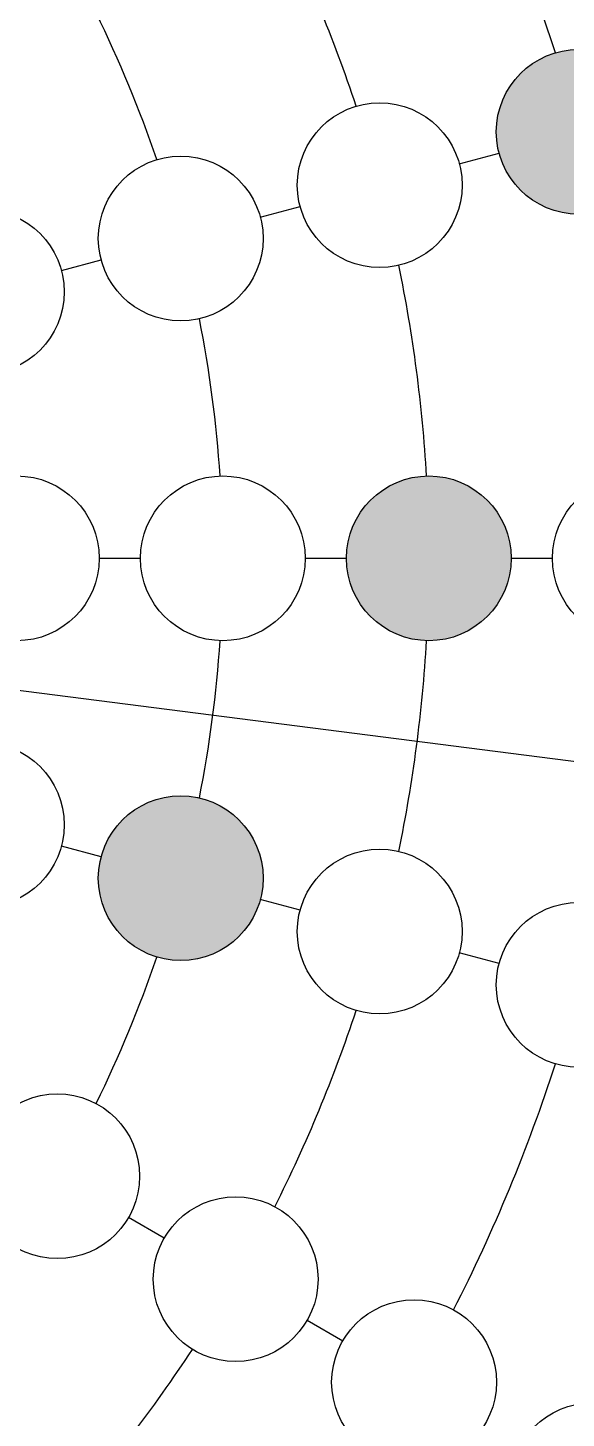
# Model space of a CAD drawing. Header units: inches. Extents: x 53 to 275, y 28 to 179.
# Drawn here: x 202.87 to 206.14, y 155.25 to 163.69 of the extents above; entities that cross this region are included whole.
import ezdxf

# ---------------------------------------------------------------- set-up
doc = ezdxf.new("R2010")
doc.units = ezdxf.units.IN
doc.header["$MEASUREMENT"] = 0

msp = doc.modelspace()

# ---------------------------------------------------------------- hatches: boundary and pattern name
h = msp.add_hatch(color=256)
h.set_gradient(color1=(214, 0, 214), color2=(250, 0, 250), one_color=1, tint=0.49)
h.paths.add_polyline_path([(202.4687, 157.3437, 1), (201.4687, 157.3437, 1)])
h.paths.add_polyline_path([(204.3005, 158.5276, 1), (203.3005, 158.5276, 1)])
h.paths.add_polyline_path([(205.8061, 160.4687, 1), (204.8061, 160.4687, 1)])
h.paths.add_polyline_path([(206.7153, 163.0569, 1), (205.7153, 163.0569, 1)])
h.paths.add_polyline_path([(206.7989, 166.0937, 1), (205.7989, 166.0937, 1)])
h.paths.add_polyline_path([(205.8949, 169.3075, 1), (204.8949, 169.3075, 1)])
h.paths.add_polyline_path([(203.9311, 172.3766, 1), (202.9311, 172.3766, 1)])
h.paths.add_polyline_path([(200.9384, 174.9576, 1), (199.9384, 174.9576, 1)])
h = msp.add_hatch(color=256)
h.set_gradient(color1=(255, 255, 0), color2=(250, 250, 0), one_color=1, tint=0.49)
h.paths.add_polyline_path([(202.4687, 157.3437, 1), (201.4687, 157.3437, 1)])
h.paths.add_polyline_path([(204.3005, 158.5276, 1), (203.3005, 158.5276, 1)])
h.paths.add_polyline_path([(204.8061, 160.4687, 1), (205.8061, 160.4687, 1)])
h.paths.add_polyline_path([(206.7153, 163.0569, 1), (205.7153, 163.0569, 1)])
h.paths.add_polyline_path([(205.7989, 166.0937, 1), (206.7989, 166.0937, 1)])
h.paths.add_polyline_path([(205.8949, 169.3075, 1), (204.8949, 169.3075, 1)])
h.paths.add_polyline_path([(202.9311, 172.3766, 1), (203.9311, 172.3766, 1)])
h.paths.add_polyline_path([(200.9384, 174.9576, 1), (199.9384, 174.9576, 1)])

# ---------------------------------------------------------------- linework, layer by layer
at = {"lineweight": 30}
for p, q in [((205.4909, 162.8628), (205.7324, 162.9275)), ((204.2835, 162.5393), (204.525, 162.604)), ((203.0761, 162.2157), (203.3176, 162.2804)), ((203.3061, 160.4687), (203.5561, 160.4687)), ((204.5561, 160.4687), (204.8061, 160.4687)), ((205.8061, 160.4687), (206.0561, 160.4687)), ((203.3176, 158.657), (203.0761, 158.7217)), ((204.525, 158.3335), (204.2835, 158.3982)), ((205.7324, 158.0099), (205.4909, 158.0746)), ((203.7008, 156.3437), (203.4843, 156.4687)), ((204.7833, 155.7187), (204.5668, 155.8437))]:
    msp.add_line(p, q, dxfattribs=at)
at = {"color": 1}
msp.add_line((196.5561, 160.4687), (214.3869, 158.1872), dxfattribs=at)
at = {"color": 4}
for centre in [(206.2153, 163.0569), (205.0079, 162.7334), (203.8005, 162.4099), (202.5931, 162.0863), (202.8061, 160.4687), (204.0561, 160.4687), (205.3061, 160.4687), (206.5561, 160.4687), (202.5931, 158.8511), (203.8005, 158.5276), (205.0079, 158.204), (206.2153, 157.8805), (203.0513, 156.7187), (204.1338, 156.0937), (205.2163, 155.4687), (206.2989, 154.8437)]:
    msp.add_circle(centre, 0.5, dxfattribs=at)
at = {"lineweight": 30}
for radius, start, end in [(10, 17.86509, 27.13491), (8.75, 18.27449, 26.72551), (7.5, 18.82043, 26.17957), (8.75, 3.27449, 11.72551), (7.5, 3.82043, 11.17957), (7.5, 348.82043, 356.17957), (8.75, 348.27449, 356.72551), (7.5, 333.82043, 341.17957), (8.75, 333.27449, 341.72551), (10, 332.86509, 342.13491), (8.75, 318.27449, 326.72551)]:
    msp.add_arc((196.5561, 160.4687), radius, start, end, dxfattribs=at)

doc.saveas('drawing.dxf')
